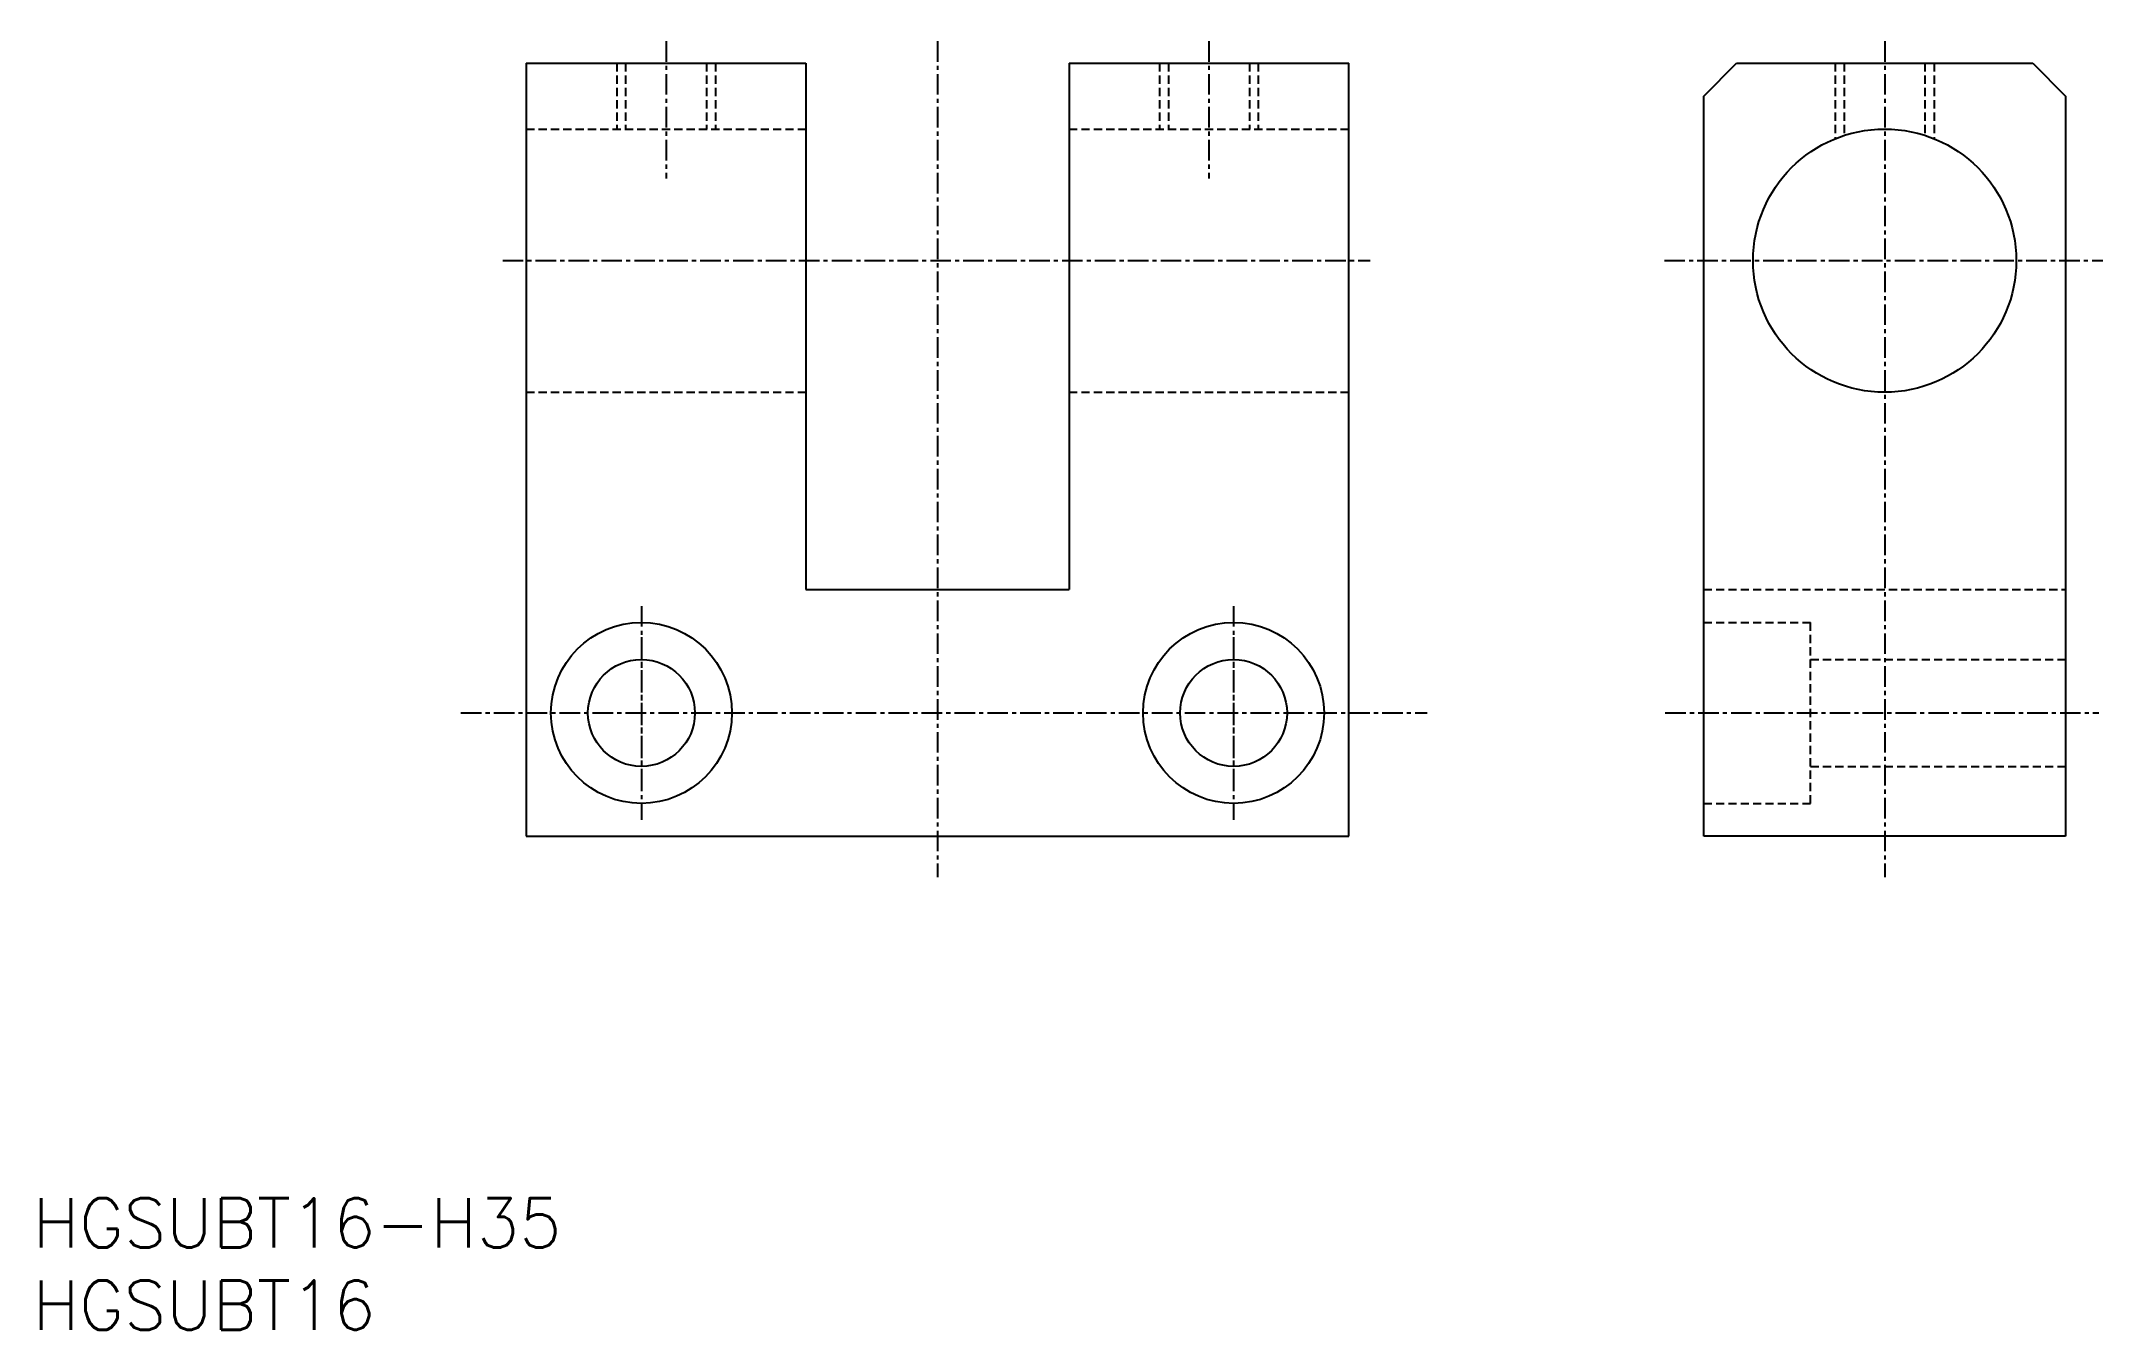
# Model space of a CAD drawing. Extents: x 1 to 126, y 0 to 78.
import ezdxf

# ---------------------------------------------------------------- set-up
doc = ezdxf.new("R2010")
doc.units = 0
doc.linetypes.add('CENTER', pattern=[2, 1.25, -0.25, 0.25, -0.25])
doc.linetypes.add('DASHED', pattern=[0.75, 0.5, -0.25])
doc.layers.get('0').update_dxf_attribs({"linetype": 'CONTINUOUS'})
doc.layers.add('CENTER', color=1, linetype='CENTER')
doc.styles.get("Standard").update_dxf_attribs({"font": 'txt.shx'})

# ---------------------------------------------------------------- blocks, each defined once
blk = doc.blocks.new('*U14')
at = {"color": 7, "linetype": 'CONTINUOUS'}
blk.add_text('HGSUBT16', height=3, dxfattribs=at).set_placement((0, 0))
blk = doc.blocks.new('*U15')
at = {"color": 7, "linetype": 'CONTINUOUS'}
blk.add_text('HGSUBT16-H35', height=3, dxfattribs=at).set_placement((0, 5))

msp = doc.modelspace()

# ---------------------------------------------------------------- linework, layer by layer
at = {"color": 7, "linetype": 'CONTINUOUS'}
for p, q in [((30, 77), (30, 30)), ((30, 77), (47, 77)), ((47, 77), (47, 45)), ((63, 77), (63, 45)), ((63, 77), (80, 77)), ((80, 30), (80, 77)), ((101.58, 75), (103.58, 77)), ((103.58, 77), (121.58, 77)), ((121.58, 77), (123.58, 75)), ((101.58, 30), (101.58, 75)), ((123.58, 75), (123.58, 30)), ((47, 45), (63, 45)), ((30, 30), (80, 30)), ((123.58, 30), (101.58, 30))]:
    msp.add_line(p, q, dxfattribs=at)
at = {"color": 3, "linetype": 'DASHED'}
for p, q in [((35.5, 77), (35.5, 73)), ((36.04, 77), (36.04, 73)), ((40.96, 77), (40.96, 73)), ((41.5, 77), (41.5, 73)), ((68.5, 77), (68.5, 73)), ((69.04, 77), (69.04, 73)), ((73.96, 77), (73.96, 73)), ((74.5, 77), (74.5, 73)), ((109.58, 77), (109.58, 72.42)), ((110.12, 77), (110.12, 72.61)), ((115.03, 77), (115.03, 72.61)), ((115.58, 77), (115.58, 72.42)), ((30, 73), (47, 73)), ((63, 73), (80, 73)), ((30, 57), (47, 57)), ((63, 57), (80, 57)), ((101.58, 45), (123.58, 45)), ((101.58, 43), (108.08, 43)), ((108.08, 32), (108.08, 43)), ((108.08, 40.75), (123.58, 40.75)), ((108.08, 34.25), (123.58, 34.25)), ((101.58, 32), (108.08, 32))]:
    msp.add_line(p, q, dxfattribs=at)
at = {"color": 7, "linetype": 'CONTINUOUS'}
for centre, radius in [((112.58, 65), 8), ((37, 37.5), 5.5), ((73, 37.5), 5.5), ((37, 37.5), 3.25), ((73, 37.5), 3.25)]:
    msp.add_circle(centre, radius, dxfattribs=at)
at = {"layer": 'CENTER', "color": 1, "linetype": 'CENTER'}
for p, q in [((38.5, 78.34), (38.5, 70)), ((55, 78.34), (55, 27.52)), ((71.5, 78.34), (71.5, 70)), ((112.58, 78.34), (112.58, 27.52)), ((28.57, 65), (81.3, 65)), ((99.19, 65), (125.84, 65)), ((37, 44), (37, 31)), ((73, 44), (73, 31)), ((37, 42.11), (37, 32.64)), ((73, 42.11), (73, 32.64)), ((26.03, 37.5), (84.76, 37.5)), ((99.24, 37.5), (125.59, 37.5))]:
    msp.add_line(p, q, dxfattribs=at)

# ---------------------------------------------------------------- block references
at = {"color": 7, "linetype": 'CONTINUOUS'}
for name in ['*U15', '*U14']:
    msp.add_blockref(name, (0, 0), dxfattribs=at)

doc.saveas('drawing.dxf')
